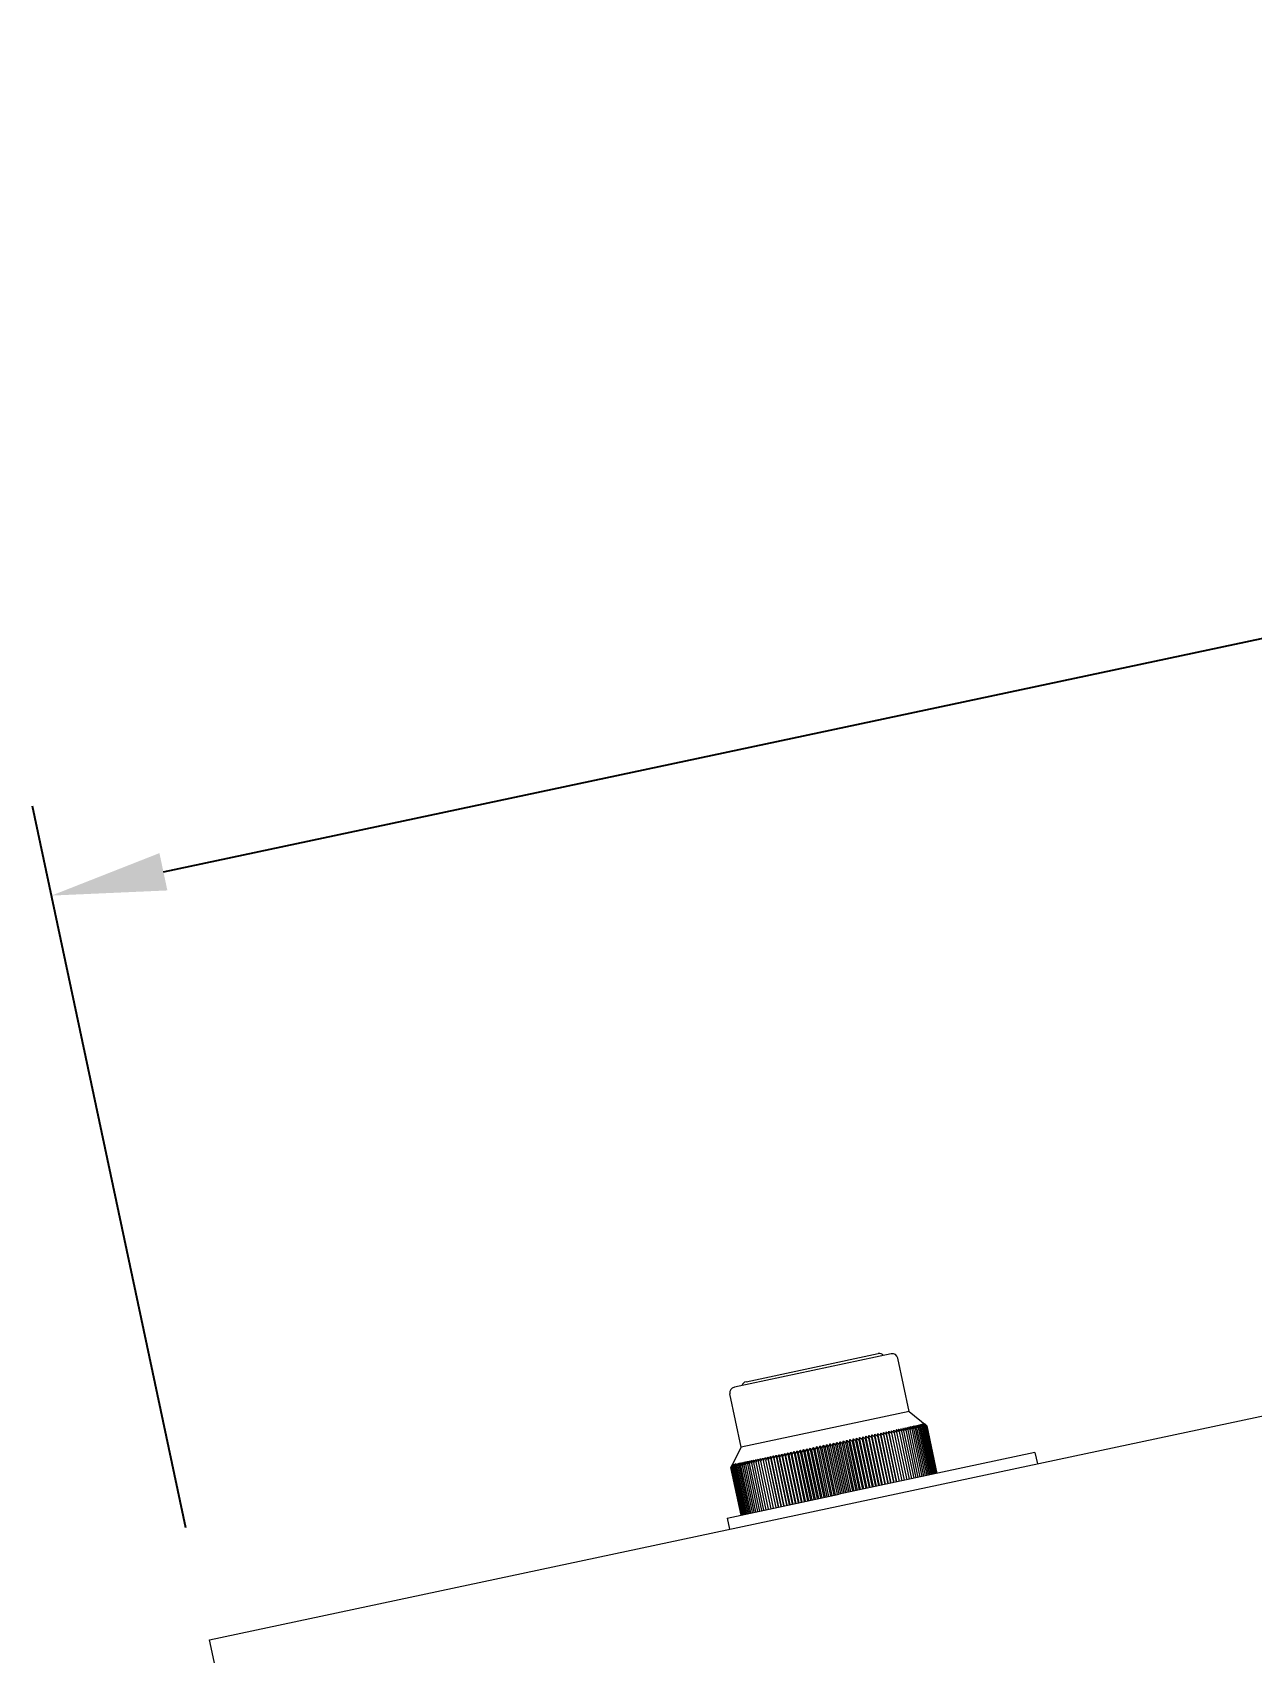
# Model space of a CAD drawing. Header units: millimetres. Extents: x 4969 to 37601, y -771 to 6478.
# Drawn here: x 29367.1 to 29580.2, y 787 to 1070 of the extents above; entities that cross this region are included whole.
import ezdxf

# ---------------------------------------------------------------- set-up
doc = ezdxf.new("R2010")
doc.units = ezdxf.units.MM
doc.header["$LTSCALE"] = 7
doc.header["$MEASUREMENT"] = 0
doc.layers.get('0').update_dxf_attribs({"linetype": 'CONTINUOUS'})
doc.layers.get('Defpoints').update_dxf_attribs({"linetype": 'CONTINUOUS'})
doc.layers.add('REMOTE BOX ASSY(OP)$0$가시적인 것(ISO)', color=3, linetype='CONTINUOUS', lineweight=5)
doc.styles.get("Standard").update_dxf_attribs({"font": 'ISOCP'})
doc.dimstyles.new('PS-8', dxfattribs={"dimscale": 8, "dimtxt": 3.2, "dimasz": 2.5, "dimexe": 2, "dimexo": 2.5, "dimgap": 2, "dimtad": 1, "dimtoh": 1, "dimrnd": 0.05, "dimzin": 12, "dimdsep": 46, "dimtxsty": 'Standard', "dimcen": 0, "dimclrt": 2, "dimazin": 3, "dimtfac": 1, "dimtofl": 0, "dimtmove": 0, "dimatfit": 3, "dimfxl": 0, "dimtolj": 1, "dimtzin": 0, "dimarcsym": 0})

# ---------------------------------------------------------------- blocks, each defined once
blk = doc.blocks.new('A$C412F5AA7')
at = {"layer": 'REMOTE BOX ASSY(OP)$0$가시적인 것(ISO)'}
for p, q in [((-454.72, 953.96), (181.07, 1089.1)), ((-335.65, 1003.91), (-363.04, 998.09)), ((-360.99, 999.03), (-337.91, 1003.94)), ((-332.49, 993.84), (-334.47, 1003.14)), ((-361.84, 987.61), (-363.81, 996.9)), ((-332.49, 993.84), (-361.84, 987.61)), ((-332.49, 993.84), (-329.4, 991.33)), ((-330.9, 982.32), (-332.67, 990.64)), ((-330.56, 982.4), (-332.33, 990.71)), ((-330.24, 982.47), (-332, 990.78)), ((-329.93, 982.53), (-331.7, 990.84)), ((-329.64, 982.59), (-331.41, 990.91)), ((-329.37, 982.65), (-331.14, 990.96)), ((-329.12, 982.7), (-330.88, 991.02)), ((-328.88, 982.75), (-330.65, 991.07)), ((-328.67, 982.8), (-330.44, 991.11)), ((-328.47, 982.84), (-330.24, 991.15)), ((-328.3, 982.88), (-330.07, 991.19)), ((-328.14, 982.91), (-329.91, 991.22)), ((-328.01, 982.94), (-329.78, 991.25)), ((-327.9, 982.96), (-329.66, 991.28)), ((-327.8, 982.98), (-329.57, 991.3)), ((-327.73, 983), (-329.5, 991.31)), ((-327.68, 983.01), (-329.44, 991.32)), ((-329.41, 991.33), (-327.65, 983.02)), ((-327.64, 983.02), (-329.4, 991.33)), ((-346.21, 979.07), (-348.07, 987.81)), ((-345.63, 979.19), (-347.49, 987.94)), ((-345.05, 979.32), (-346.9, 988.06)), ((-344.46, 979.44), (-346.32, 988.19)), ((-344.16, 979.51), (-345.92, 987.82)), ((-343.88, 979.57), (-345.73, 988.31)), ((-343.56, 979.63), (-345.33, 987.95)), ((-343.29, 979.69), (-345.15, 988.43)), ((-342.96, 979.76), (-344.73, 988.07)), ((-342.71, 979.81), (-344.57, 988.56)), ((-342.37, 979.89), (-344.14, 988.2)), ((-342.13, 979.94), (-343.99, 988.68)), ((-341.78, 980.01), (-343.55, 988.33)), ((-341.55, 980.06), (-343.41, 988.8)), ((-341.19, 980.14), (-342.96, 988.45)), ((-340.98, 980.18), (-342.84, 988.93)), ((-340.61, 980.26), (-342.38, 988.57)), ((-340.41, 980.3), (-342.27, 989.05)), ((-340.03, 980.38), (-341.8, 988.7)), ((-339.85, 980.42), (-341.71, 989.17)), ((-339.46, 980.5), (-341.23, 988.82)), ((-339.29, 980.54), (-341.15, 989.28)), ((-338.9, 980.62), (-340.67, 988.94)), ((-338.74, 980.66), (-340.6, 989.4)), ((-338.34, 980.74), (-340.11, 989.06)), ((-338.2, 980.77), (-340.06, 989.52)), ((-337.79, 980.86), (-339.56, 989.17)), ((-337.67, 980.89), (-339.52, 989.63)), ((-337.25, 980.97), (-339.02, 989.29)), ((-337.14, 981), (-339, 989.74)), ((-336.62, 981.11), (-338.48, 989.85)), ((-336.72, 981.09), (-338.48, 989.4)), ((-336.12, 981.22), (-337.97, 989.96)), ((-336.19, 981.2), (-337.96, 989.51)), ((-335.62, 981.32), (-337.48, 990.06)), ((-335.68, 981.31), (-337.45, 989.62)), ((-335.13, 981.42), (-336.99, 990.17)), ((-335.18, 981.41), (-336.95, 989.73)), ((-334.66, 981.52), (-336.52, 990.27)), ((-334.69, 981.52), (-336.46, 989.83)), ((-334.2, 981.62), (-336.06, 990.37)), ((-334.21, 981.62), (-335.98, 989.93)), ((-333.75, 981.72), (-335.52, 990.03)), ((-333.3, 981.81), (-335.07, 990.13)), ((-332.86, 981.91), (-334.63, 990.22)), ((-332.44, 982), (-334.21, 990.31)), ((-332.03, 982.08), (-333.8, 990.4)), ((-331.64, 982.17), (-333.41, 990.48)), ((-331.26, 982.25), (-333.03, 990.56)), ((-361.84, 987.61), (-363.64, 984.06)), ((-357.47, 976.68), (-359.24, 984.99)), ((-357.07, 976.76), (-358.83, 985.08)), ((-356.64, 976.85), (-358.41, 985.17)), ((-356.21, 976.94), (-357.97, 985.26)), ((-355.76, 977.04), (-357.52, 985.36)), ((-355.31, 977.14), (-357.17, 985.88)), ((-355.29, 977.14), (-357.06, 985.45)), ((-354.85, 977.23), (-356.7, 985.98)), ((-354.81, 977.24), (-356.58, 985.56)), ((-354.37, 977.33), (-356.23, 986.08)), ((-354.33, 977.34), (-356.09, 985.66)), ((-353.89, 977.44), (-355.75, 986.18)), ((-353.82, 977.45), (-355.59, 985.77)), ((-353.39, 977.54), (-355.25, 986.29)), ((-353.31, 977.56), (-355.08, 985.87)), ((-352.88, 977.65), (-354.74, 986.39)), ((-352.79, 977.67), (-354.56, 985.99)), ((-352.37, 977.76), (-354.23, 986.5)), ((-352.26, 977.78), (-354.02, 986.1)), ((-351.84, 977.87), (-353.7, 986.62)), ((-351.72, 977.9), (-353.48, 986.21)), ((-351.31, 977.99), (-353.16, 986.73)), ((-351.17, 978.02), (-352.93, 986.33)), ((-350.76, 978.1), (-352.62, 986.85)), ((-350.61, 978.14), (-352.37, 986.45)), ((-350.21, 978.22), (-352.07, 986.96)), ((-350.04, 978.26), (-351.81, 986.57)), ((-349.66, 978.34), (-351.52, 987.08)), ((-349.47, 978.38), (-351.24, 986.69)), ((-349.09, 978.46), (-350.95, 987.2)), ((-348.89, 978.5), (-350.66, 986.81)), ((-348.53, 978.58), (-350.38, 987.32)), ((-348.31, 978.62), (-350.08, 986.94)), ((-347.95, 978.7), (-349.81, 987.44)), ((-347.73, 978.75), (-349.49, 987.06)), ((-347.38, 978.82), (-349.24, 987.57)), ((-347.14, 978.87), (-348.9, 987.19)), ((-346.8, 978.95), (-348.66, 987.69)), ((-346.54, 979), (-348.31, 987.31)), ((-345.95, 979.13), (-347.71, 987.44)), ((-345.35, 979.25), (-347.12, 987.57)), ((-344.75, 979.38), (-346.52, 987.69)), ((-310.52, 986.66), (-344.75, 979.38)), ((-310.52, 986.66), (-310.1, 984.7)), ((-361.87, 975.74), (-363.64, 984.06)), ((-361.86, 975.74), (-363.63, 984.06)), ((-361.83, 975.75), (-363.6, 984.06)), ((-361.78, 975.76), (-363.54, 984.08)), ((-361.7, 975.78), (-363.47, 984.09)), ((-361.61, 975.8), (-363.38, 984.11)), ((-361.5, 975.82), (-363.26, 984.13)), ((-361.36, 975.85), (-363.13, 984.16)), ((-361.21, 975.88), (-362.97, 984.2)), ((-361.03, 975.92), (-362.8, 984.23)), ((-360.84, 975.96), (-362.61, 984.27)), ((-360.62, 976.01), (-362.39, 984.32)), ((-360.39, 976.06), (-362.16, 984.37)), ((-360.14, 976.11), (-361.91, 984.42)), ((-359.87, 976.17), (-361.63, 984.48)), ((-359.58, 976.23), (-361.34, 984.54)), ((-359.27, 976.29), (-361.04, 984.61)), ((-358.94, 976.36), (-360.71, 984.68)), ((-358.6, 976.44), (-360.37, 984.75)), ((-358.24, 976.51), (-360.01, 984.83)), ((-357.87, 976.59), (-359.63, 984.91)), ((-364.32, 975.22), (-344.75, 979.38)), ((-364.32, 975.22), (-363.9, 973.26)), ((-421.04, 795.5), (-454.72, 953.96))]:
    blk.add_line(p, q, dxfattribs=at)
for centre, start, end in [((-337.7, 1002.96), 42, 102), ((-335.45, 1002.93), 12, 102), ((-362.83, 997.11), 102, 192), ((-360.79, 998.05), 102, 162)]:
    blk.add_arc(centre, 1, start, end, dxfattribs=at)
for points, weights in [([(-334.63, 990.22), (-334.69, 990.44), (-334.75, 990.64)], [1, 1.0001030976, 1.00002561969]), ([(-334.75, 990.64), (-334.48, 990.48), (-334.21, 990.31)], [1.00002561969, 1.00010309761, 1]), ([(-334.21, 990.31), (-334.28, 990.52), (-334.35, 990.73)], [1, 1.00010309761, 1.00002561969]), ([(-334.35, 990.73), (-334.08, 990.57), (-333.8, 990.4)], [1.00002561969, 1.00010309761, 1]), ([(-333.8, 990.4), (-333.88, 990.61), (-333.95, 990.81)], [1, 1.0001030976, 1.00002561969]), ([(-333.95, 990.81), (-333.68, 990.65), (-333.41, 990.48)], [1.00002561969, 1.00010309761, 1]), ([(-333.41, 990.48), (-333.49, 990.69), (-333.58, 990.89)], [1, 1.0001030976, 1.00002561969]), ([(-333.58, 990.89), (-333.31, 990.73), (-333.03, 990.56)], [1.00002561969, 1.00010309761, 1]), ([(-333.03, 990.56), (-333.13, 990.77), (-333.22, 990.97)], [1, 1.0001030976, 1.00002561969]), ([(-333.22, 990.97), (-332.95, 990.81), (-332.67, 990.64)], [1.00002561969, 1.0001030976, 1]), ([(-332.67, 990.64), (-332.77, 990.84), (-332.87, 991.04)], [1, 1.0001030976, 1.00002561969]), ([(-332.87, 991.04), (-332.6, 990.88), (-332.33, 990.71)], [1.00002561969, 1.0001030976, 1]), ([(-332.33, 990.71), (-332.44, 990.92), (-332.55, 991.11)], [1, 1.0001030976, 1.00002561969]), ([(-332.55, 991.11), (-332.28, 990.95), (-332, 990.78)], [1.00002561969, 1.00010309761, 1]), ([(-332, 990.78), (-332.12, 990.98), (-332.24, 991.18)], [1, 1.0001030976, 1.00002561969]), ([(-332.24, 991.18), (-331.97, 991.02), (-331.7, 990.84)], [1.00002561969, 1.0001030976, 1]), ([(-331.7, 990.84), (-331.82, 991.05), (-331.94, 991.24)], [1, 1.0001030976, 1.00002561969]), ([(-331.94, 991.24), (-331.68, 991.08), (-331.41, 990.91)], [1.00002561969, 1.0001030976, 1]), ([(-331.41, 990.91), (-331.54, 991.11), (-331.67, 991.3)], [1, 1.0001030976, 1.00002561969]), ([(-331.67, 991.3), (-331.4, 991.14), (-331.14, 990.96)], [1.00002561969, 1.00010309761, 1]), ([(-331.14, 990.96), (-331.28, 991.16), (-331.41, 991.35)], [1, 1.0001030976, 1.00002561969]), ([(-331.41, 991.35), (-331.15, 991.19), (-330.88, 991.02)], [1.00002561969, 1.0001030976, 1]), ([(-330.88, 991.02), (-331.03, 991.21), (-331.17, 991.4)], [1, 1.00010309761, 1.00002561969]), ([(-331.17, 991.4), (-330.91, 991.24), (-330.65, 991.07)], [1.00002561969, 1.0001030976, 1]), ([(-330.65, 991.07), (-330.8, 991.26), (-330.95, 991.45)], [1, 1.0001030976, 1.00002561969]), ([(-330.95, 991.45), (-330.7, 991.29), (-330.44, 991.11)], [1.00002561969, 1.0001030976, 1]), ([(-330.44, 991.11), (-330.6, 991.31), (-330.75, 991.49)], [1, 1.00010309761, 1.00002561969]), ([(-330.75, 991.49), (-330.5, 991.33), (-330.24, 991.15)], [1.00002561969, 1.0001030976, 1]), ([(-330.24, 991.15), (-330.41, 991.35), (-330.57, 991.53)], [1, 1.00010309761, 1.00002561969]), ([(-330.57, 991.53), (-330.32, 991.37), (-330.07, 991.19)], [1.00002561969, 1.00010309761, 1]), ([(-330.07, 991.19), (-330.24, 991.38), (-330.41, 991.57)], [1, 1.0001030976, 1.00002561969]), ([(-330.41, 991.57), (-330.16, 991.4), (-329.91, 991.22)], [1.00002561969, 1.0001030976, 1]), ([(-329.91, 991.22), (-330.09, 991.41), (-330.27, 991.6)], [1, 1.00010309759, 1.00002561969]), ([(-330.27, 991.6), (-330.03, 991.43), (-329.78, 991.25)], [1.00002561969, 1.00010309761, 1]), ([(-329.78, 991.25), (-329.96, 991.44), (-330.15, 991.62)], [1, 1.0001030976, 1.00002561969]), ([(-330.15, 991.62), (-329.91, 991.45), (-329.66, 991.28)], [1.00002561969, 1.0001030976, 1]), ([(-329.66, 991.28), (-329.86, 991.46), (-330.05, 991.64)], [1, 1.0001030976, 1.00002561969]), ([(-330.05, 991.64), (-329.81, 991.47), (-329.57, 991.3)], [1.00002561969, 1.0001030976, 1]), ([(-329.57, 991.3), (-329.77, 991.48), (-329.97, 991.66)], [1, 1.0001030976, 1.00002561969]), ([(-329.97, 991.66), (-329.73, 991.49), (-329.5, 991.31)], [1.00002561969, 1.0001030976, 1]), ([(-329.5, 991.31), (-329.7, 991.5), (-329.9, 991.67)], [1, 1.0001030976, 1.00002561969]), ([(-329.9, 991.67), (-329.68, 991.5), (-329.44, 991.32)], [1.00002561969, 1.0001030976, 1]), ([(-329.44, 991.32), (-329.66, 991.51), (-329.86, 991.68)], [1, 1.0001030976, 1.00002561969]), ([(-329.86, 991.68), (-329.64, 991.51), (-329.41, 991.33)], [1.00002561969, 1.0001030976, 1]), ([(-329.41, 991.33), (-329.63, 991.51), (-329.84, 991.69)], [1, 1.0001030976, 1.00002561969]), ([(-329.84, 991.69), (-329.63, 991.51), (-329.4, 991.33)], [1.00002561969, 1.00010309761, 1]), ([(-348.31, 987.31), (-348.19, 987.57), (-348.07, 987.81)], [1, 1.0001030976, 1.00002561969]), ([(-348.07, 987.81), (-347.9, 987.63), (-347.71, 987.44)], [1.00002561969, 1.0001030976, 1]), ([(-347.71, 987.44), (-347.6, 987.69), (-347.49, 987.94)], [1, 1.00010309761, 1.00002561969]), ([(-347.49, 987.94), (-347.31, 987.76), (-347.12, 987.57)], [1.00002561969, 1.0001030976, 1]), ([(-347.12, 987.57), (-347.01, 987.82), (-346.9, 988.06)], [1, 1.0001030976, 1.00002561969]), ([(-346.9, 988.06), (-346.71, 987.88), (-346.52, 987.69)], [1.00002561969, 1.0001030976, 1]), ([(-346.52, 987.69), (-346.42, 987.94), (-346.32, 988.19)], [1, 1.0001030976, 1.00002561969]), ([(-346.32, 988.19), (-346.12, 988.01), (-345.92, 987.82)], [1.00002561969, 1.00010309761, 1]), ([(-345.92, 987.82), (-345.83, 988.07), (-345.73, 988.31)], [1, 1.0001030976, 1.00002561969]), ([(-345.73, 988.31), (-345.53, 988.13), (-345.33, 987.95)], [1.00002561969, 1.00010309761, 1]), ([(-345.33, 987.95), (-345.24, 988.19), (-345.15, 988.43)], [1, 1.00010309761, 1.00002561969]), ([(-345.15, 988.43), (-344.94, 988.26), (-344.73, 988.07)], [1.00002561969, 1.00010309761, 1]), ([(-344.73, 988.07), (-344.65, 988.32), (-344.57, 988.56)], [1, 1.0001030976, 1.00002561969]), ([(-344.57, 988.56), (-344.36, 988.38), (-344.14, 988.2)], [1.00002561969, 1.0001030976, 1]), ([(-344.14, 988.2), (-344.06, 988.44), (-343.99, 988.68)], [1, 1.00010309761, 1.00002561969]), ([(-343.99, 988.68), (-343.77, 988.51), (-343.55, 988.33)], [1.00002561969, 1.0001030976, 1]), ([(-343.55, 988.33), (-343.48, 988.57), (-343.41, 988.8)], [1, 1.0001030976, 1.00002561969]), ([(-343.41, 988.8), (-343.19, 988.63), (-342.96, 988.45)], [1.00002561969, 1.00010309761, 1]), ([(-342.96, 988.45), (-342.9, 988.69), (-342.84, 988.93)], [1, 1.0001030976, 1.00002561969]), ([(-342.84, 988.93), (-342.61, 988.75), (-342.38, 988.57)], [1.00002561969, 1.0001030976, 1]), ([(-342.38, 988.57), (-342.32, 988.81), (-342.27, 989.05)], [1, 1.0001030976, 1.00002561969]), ([(-342.27, 989.05), (-342.04, 988.87), (-341.8, 988.7)], [1.00002561969, 1.0001030976, 1]), ([(-341.8, 988.7), (-341.76, 988.94), (-341.71, 989.17)], [1, 1.0001030976, 1.00002561969]), ([(-341.71, 989.17), (-341.47, 989), (-341.23, 988.82)], [1.00002561969, 1.0001030976, 1]), ([(-341.23, 988.82), (-341.19, 989.05), (-341.15, 989.28)], [1, 1.00010309761, 1.00002561969]), ([(-341.15, 989.28), (-340.91, 989.11), (-340.67, 988.94)], [1.00002561969, 1.0001030976, 1]), ([(-340.67, 988.94), (-340.63, 989.17), (-340.6, 989.4)], [1, 1.0001030976, 1.00002561969]), ([(-340.6, 989.4), (-340.36, 989.23), (-340.11, 989.06)], [1.00002561969, 1.0001030976, 1]), ([(-340.11, 989.06), (-340.08, 989.29), (-340.06, 989.52)], [1, 1.00010309761, 1.00002561969]), ([(-340.06, 989.52), (-339.81, 989.35), (-339.56, 989.17)], [1.00002561969, 1.00010309761, 1]), ([(-339.56, 989.17), (-339.54, 989.41), (-339.52, 989.63)], [1, 1.0001030976, 1.00002561969]), ([(-339.52, 989.63), (-339.27, 989.46), (-339.02, 989.29)], [1.00002561969, 1.0001030976, 1]), ([(-339.02, 989.29), (-339.01, 989.52), (-339, 989.74)], [1, 1.0001030976, 1.00002561969]), ([(-339, 989.74), (-338.74, 989.58), (-338.48, 989.4)], [1.00002561969, 1.0001030976, 1]), ([(-338.48, 989.4), (-338.48, 989.63), (-338.48, 989.85)], [1, 1.00010309761, 1.00002561969]), ([(-338.48, 989.85), (-338.22, 989.69), (-337.96, 989.51)], [1.00002561969, 1.00010309761, 1]), ([(-337.96, 989.51), (-337.97, 989.74), (-337.97, 989.96)], [1, 1.0001030976, 1.00002561969]), ([(-337.97, 989.96), (-337.71, 989.79), (-337.45, 989.62)], [1.00002561969, 1.00010309761, 1]), ([(-337.45, 989.62), (-337.46, 989.85), (-337.48, 990.06)], [1, 1.0001030976, 1.00002561969]), ([(-337.48, 990.06), (-337.22, 989.9), (-336.95, 989.73)], [1.00002561969, 1.00010309759, 1]), ([(-336.95, 989.73), (-336.97, 989.95), (-336.99, 990.17)], [1, 1.00010309759, 1.00002561969]), ([(-336.99, 990.17), (-336.73, 990), (-336.46, 989.83)], [1.00002561969, 1.0001030976, 1]), ([(-336.46, 989.83), (-336.49, 990.05), (-336.52, 990.27)], [1, 1.0001030976, 1.00002561969]), ([(-336.52, 990.27), (-336.25, 990.1), (-335.98, 989.93)], [1.00002561969, 1.0001030976, 1]), ([(-335.98, 989.93), (-336.02, 990.15), (-336.06, 990.37)], [1, 1.0001030976, 1.00002561969]), ([(-336.06, 990.37), (-335.79, 990.2), (-335.52, 990.03)], [1.00002561969, 1.00010309761, 1]), ([(-335.52, 990.03), (-335.56, 990.25), (-335.61, 990.46)], [1, 1.0001030976, 1.00002561969]), ([(-335.61, 990.46), (-335.34, 990.3), (-335.07, 990.13)], [1.00002561969, 1.00010309761, 1]), ([(-335.07, 990.13), (-335.12, 990.35), (-335.17, 990.55)], [1, 1.00010309761, 1.00002561969]), ([(-335.17, 990.55), (-334.9, 990.39), (-334.63, 990.22)], [1.00002561969, 1.00010309761, 1]), ([(-361.63, 984.48), (-361.46, 984.75), (-361.28, 985.01)], [1, 1.00010309759, 1.00002561969]), ([(-361.34, 984.54), (-361.16, 984.81), (-360.99, 985.07)], [1, 1.00010309761, 1.00002561969]), ([(-361.28, 985.01), (-361.31, 984.78), (-361.34, 984.54)], [1.00002561969, 1.0001030976, 1]), ([(-361.04, 984.61), (-360.86, 984.88), (-360.68, 985.13)], [1, 1.00010309761, 1.00002561969]), ([(-360.99, 985.07), (-361.01, 984.84), (-361.04, 984.61)], [1.00002561969, 1.00010309761, 1]), ([(-360.71, 984.68), (-360.53, 984.94), (-360.35, 985.2)], [1, 1.0001030976, 1.00002561969]), ([(-360.68, 985.13), (-360.69, 984.91), (-360.71, 984.68)], [1.00002561969, 1.00010309761, 1]), ([(-360.37, 984.75), (-360.19, 985.02), (-360.01, 985.28)], [1, 1.0001030976, 1.00002561969]), ([(-360.35, 985.2), (-360.36, 984.98), (-360.37, 984.75)], [1.00002561969, 1.0001030976, 1]), ([(-360.01, 984.83), (-359.83, 985.09), (-359.65, 985.35)], [1, 1.00010309761, 1.00002561969]), ([(-360.01, 985.28), (-360.01, 985.06), (-360.01, 984.83)], [1.00002561969, 1.0001030976, 1]), ([(-359.65, 985.35), (-359.64, 985.13), (-359.63, 984.91)], [1.00002561969, 1.0001030976, 1]), ([(-359.63, 984.91), (-359.45, 985.17), (-359.27, 985.43)], [1, 1.0001030976, 1.00002561969]), ([(-359.27, 985.43), (-359.26, 985.22), (-359.24, 984.99)], [1.00002561969, 1.0001030976, 1]), ([(-359.24, 984.99), (-359.06, 985.26), (-358.88, 985.52)], [1, 1.00010309761, 1.00002561969]), ([(-358.88, 985.52), (-358.86, 985.3), (-358.83, 985.08)], [1.00002561969, 1.00010309761, 1]), ([(-358.83, 985.08), (-358.65, 985.34), (-358.47, 985.6)], [1, 1.0001030976, 1.00002561969]), ([(-358.47, 985.6), (-358.44, 985.39), (-358.41, 985.17)], [1.00002561969, 1.0001030976, 1]), ([(-358.41, 985.17), (-358.23, 985.43), (-358.05, 985.69)], [1, 1.0001030976, 1.00002561969]), ([(-358.05, 985.69), (-358.01, 985.48), (-357.97, 985.26)], [1.00002561969, 1.00010309761, 1]), ([(-357.97, 985.26), (-357.79, 985.53), (-357.61, 985.78)], [1, 1.00010309759, 1.00002561969]), ([(-357.61, 985.78), (-357.57, 985.57), (-357.52, 985.36)], [1.00002561969, 1.0001030976, 1]), ([(-357.52, 985.36), (-357.34, 985.62), (-357.17, 985.88)], [1, 1.0001030976, 1.00002561969]), ([(-357.17, 985.88), (-357.11, 985.67), (-357.06, 985.45)], [1.00002561969, 1.0001030976, 1]), ([(-357.06, 985.45), (-356.88, 985.72), (-356.7, 985.98)], [1, 1.0001030976, 1.00002561969]), ([(-356.7, 985.98), (-356.64, 985.77), (-356.58, 985.56)], [1.00002561969, 1.0001030976, 1]), ([(-356.58, 985.56), (-356.41, 985.82), (-356.23, 986.08)], [1, 1.0001030976, 1.00002561969]), ([(-356.23, 986.08), (-356.16, 985.87), (-356.09, 985.66)], [1.00002561969, 1.0001030976, 1]), ([(-356.09, 985.66), (-355.92, 985.92), (-355.75, 986.18)], [1, 1.00010309761, 1.00002561969]), ([(-355.75, 986.18), (-355.67, 985.98), (-355.59, 985.77)], [1.00002561969, 1.0001030976, 1]), ([(-355.59, 985.77), (-355.42, 986.03), (-355.25, 986.29)], [1, 1.00010309761, 1.00002561969]), ([(-355.25, 986.29), (-355.17, 986.08), (-355.08, 985.87)], [1.00002561969, 1.00010309761, 1]), ([(-355.08, 985.87), (-354.91, 986.14), (-354.74, 986.39)], [1, 1.00010309761, 1.00002561969]), ([(-354.74, 986.39), (-354.65, 986.19), (-354.56, 985.99)], [1.00002561969, 1.0001030976, 1]), ([(-354.56, 985.99), (-354.39, 986.25), (-354.23, 986.5)], [1, 1.0001030976, 1.00002561969]), ([(-354.23, 986.5), (-354.13, 986.31), (-354.02, 986.1)], [1.00002561969, 1.0001030976, 1]), ([(-354.02, 986.1), (-353.86, 986.36), (-353.7, 986.62)], [1, 1.0001030976, 1.00002561969]), ([(-353.7, 986.62), (-353.59, 986.42), (-353.48, 986.21)], [1.00002561969, 1.0001030976, 1]), ([(-353.48, 986.21), (-353.32, 986.48), (-353.16, 986.73)], [1, 1.0001030976, 1.00002561969]), ([(-353.16, 986.73), (-353.05, 986.53), (-352.93, 986.33)], [1.00002561969, 1.0001030976, 1]), ([(-352.93, 986.33), (-352.78, 986.59), (-352.62, 986.85)], [1, 1.0001030976, 1.00002561969]), ([(-352.62, 986.85), (-352.5, 986.65), (-352.37, 986.45)], [1.00002561969, 1.0001030976, 1]), ([(-352.37, 986.45), (-352.22, 986.71), (-352.07, 986.96)], [1, 1.0001030976, 1.00002561969]), ([(-352.07, 986.96), (-351.94, 986.77), (-351.81, 986.57)], [1.00002561969, 1.0001030976, 1]), ([(-351.81, 986.57), (-351.66, 986.83), (-351.52, 987.08)], [1, 1.0001030976, 1.00002561969]), ([(-351.52, 987.08), (-351.38, 986.89), (-351.24, 986.69)], [1.00002561969, 1.0001030976, 1]), ([(-351.24, 986.69), (-351.09, 986.95), (-350.95, 987.2)], [1, 1.0001030976, 1.00002561969]), ([(-350.95, 987.2), (-350.81, 987.01), (-350.66, 986.81)], [1.00002561969, 1.0001030976, 1]), ([(-350.66, 986.81), (-350.52, 987.07), (-350.38, 987.32)], [1, 1.0001030976, 1.00002561969]), ([(-350.38, 987.32), (-350.23, 987.13), (-350.08, 986.94)], [1.00002561969, 1.00010309761, 1]), ([(-350.08, 986.94), (-349.94, 987.19), (-349.81, 987.44)], [1, 1.0001030976, 1.00002561969]), ([(-349.81, 987.44), (-349.65, 987.26), (-349.49, 987.06)], [1.00002561969, 1.0001030976, 1]), ([(-349.49, 987.06), (-349.36, 987.32), (-349.24, 987.57)], [1, 1.0001030976, 1.00002561969]), ([(-349.24, 987.57), (-349.07, 987.38), (-348.9, 987.19)], [1.00002561969, 1.0001030976, 1]), ([(-348.9, 987.19), (-348.78, 987.44), (-348.66, 987.69)], [1, 1.00010309761, 1.00002561969]), ([(-348.66, 987.69), (-348.48, 987.5), (-348.31, 987.31)], [1.00002561969, 1.0001030976, 1]), ([(-363.64, 984.06), (-363.51, 984.31), (-363.38, 984.56)], [1, 1.0001030976, 1.00002561969]), ([(-363.38, 984.56), (-363.5, 984.31), (-363.63, 984.06)], [1.00002561969, 1.00010309761, 1]), ([(-363.63, 984.06), (-363.49, 984.31), (-363.36, 984.56)], [1, 1.0001030976, 1.00002561969]), ([(-363.6, 984.06), (-363.46, 984.32), (-363.32, 984.57)], [1, 1.0001030976, 1.00002561969]), ([(-363.36, 984.56), (-363.48, 984.32), (-363.6, 984.06)], [1.00002561969, 1.00010309761, 1]), ([(-363.54, 984.08), (-363.4, 984.33), (-363.26, 984.58)], [1, 1.0001030976, 1.00002561969]), ([(-363.32, 984.57), (-363.43, 984.33), (-363.54, 984.08)], [1.00002561969, 1.0001030976, 1]), ([(-363.47, 984.09), (-363.32, 984.35), (-363.18, 984.6)], [1, 1.0001030976, 1.00002561969]), ([(-363.26, 984.58), (-363.36, 984.34), (-363.47, 984.09)], [1.00002561969, 1.0001030976, 1]), ([(-363.38, 984.11), (-363.23, 984.37), (-363.07, 984.62)], [1, 1.00010309761, 1.00002561969]), ([(-363.18, 984.6), (-363.28, 984.36), (-363.38, 984.11)], [1.00002561969, 1.0001030976, 1]), ([(-363.26, 984.13), (-363.11, 984.4), (-362.95, 984.65)], [1, 1.00010309761, 1.00002561969]), ([(-363.07, 984.62), (-363.17, 984.38), (-363.26, 984.13)], [1.00002561969, 1.0001030976, 1]), ([(-363.13, 984.16), (-362.97, 984.43), (-362.81, 984.68)], [1, 1.0001030976, 1.00002561969]), ([(-362.95, 984.65), (-363.04, 984.41), (-363.13, 984.16)], [1.00002561969, 1.0001030976, 1]), ([(-362.97, 984.2), (-362.81, 984.46), (-362.65, 984.71)], [1, 1.00010309761, 1.00002561969]), ([(-362.81, 984.68), (-362.89, 984.44), (-362.97, 984.2)], [1.00002561969, 1.00010309761, 1]), ([(-362.8, 984.23), (-362.63, 984.5), (-362.47, 984.75)], [1, 1.0001030976, 1.00002561969]), ([(-362.65, 984.71), (-362.72, 984.48), (-362.8, 984.23)], [1.00002561969, 1.0001030976, 1]), ([(-362.61, 984.27), (-362.44, 984.54), (-362.27, 984.8)], [1, 1.0001030976, 1.00002561969]), ([(-362.47, 984.75), (-362.54, 984.52), (-362.61, 984.27)], [1.00002561969, 1.0001030976, 1]), ([(-362.39, 984.32), (-362.22, 984.59), (-362.05, 984.84)], [1, 1.0001030976, 1.00002561969]), ([(-362.27, 984.8), (-362.33, 984.56), (-362.39, 984.32)], [1.00002561969, 1.00010309761, 1]), ([(-362.16, 984.37), (-361.98, 984.64), (-361.81, 984.89)], [1, 1.00010309761, 1.00002561969]), ([(-362.05, 984.84), (-362.1, 984.61), (-362.16, 984.37)], [1.00002561969, 1.0001030976, 1]), ([(-361.91, 984.42), (-361.73, 984.69), (-361.55, 984.95)], [1, 1.00010309761, 1.00002561969]), ([(-361.81, 984.89), (-361.86, 984.66), (-361.91, 984.42)], [1.00002561969, 1.0001030976, 1]), ([(-361.55, 984.95), (-361.59, 984.72), (-361.63, 984.48)], [1.00002561969, 1.0001030976, 1])]:
    blk.add_rational_spline(points, weights, degree=2, dxfattribs=at)
blk = doc.blocks.new('*D292')
at = {"color": 0, "lineweight": -2}
for p, q in [((30029.74, 943.96), (30002.94, 1070.04)), ((29390.04, 923.41), (29986.71, 1050.24)), ((29393.95, 808.82), (29367.15, 934.9))]:
    blk.add_line(p, q, dxfattribs=at)
at = {"color": 0}
for points in [[(29986.01, 1053.5), (29987.4, 1046.98), (30006.27, 1054.39)], [(29389.34, 926.67), (29390.73, 920.15), (29370.47, 919.25)]]:
    blk.add_solid(points, dxfattribs=at)
at = {"layer": 'Defpoints', "color": 0}
for p in [(30006.27, 1054.39), (30033.9, 924.4, -0.01), (29398.11, 789.25, -0.01)]:
    blk.add_point(p, dxfattribs=at)
at = {"color": 2, "insert": (29682.38, 1014.99), "char_height": 25.6, "attachment_point": 5, "rotation": 12}
blk.add_mtext('\\A1;650', dxfattribs=at)

msp = doc.modelspace()

# ---------------------------------------------------------------- block references
msp.add_blockref('A$C412F5AA7', (29852.826, -164.706, -0.01))

# ---------------------------------------------------------------- dimensions: what is measured, and where the dimension line sits
dim = msp.add_aligned_dim(p1=(29398.105, 789.254, -0.01), p2=(30033.901, 924.397, -0.01), distance=132.901, dimstyle='PS-8')
dim.commit()
dim.dimension.update_dxf_attribs({"geometry": '*D292', "text_midpoint": (29682.383, 1014.993)})

doc.saveas('drawing.dxf')
